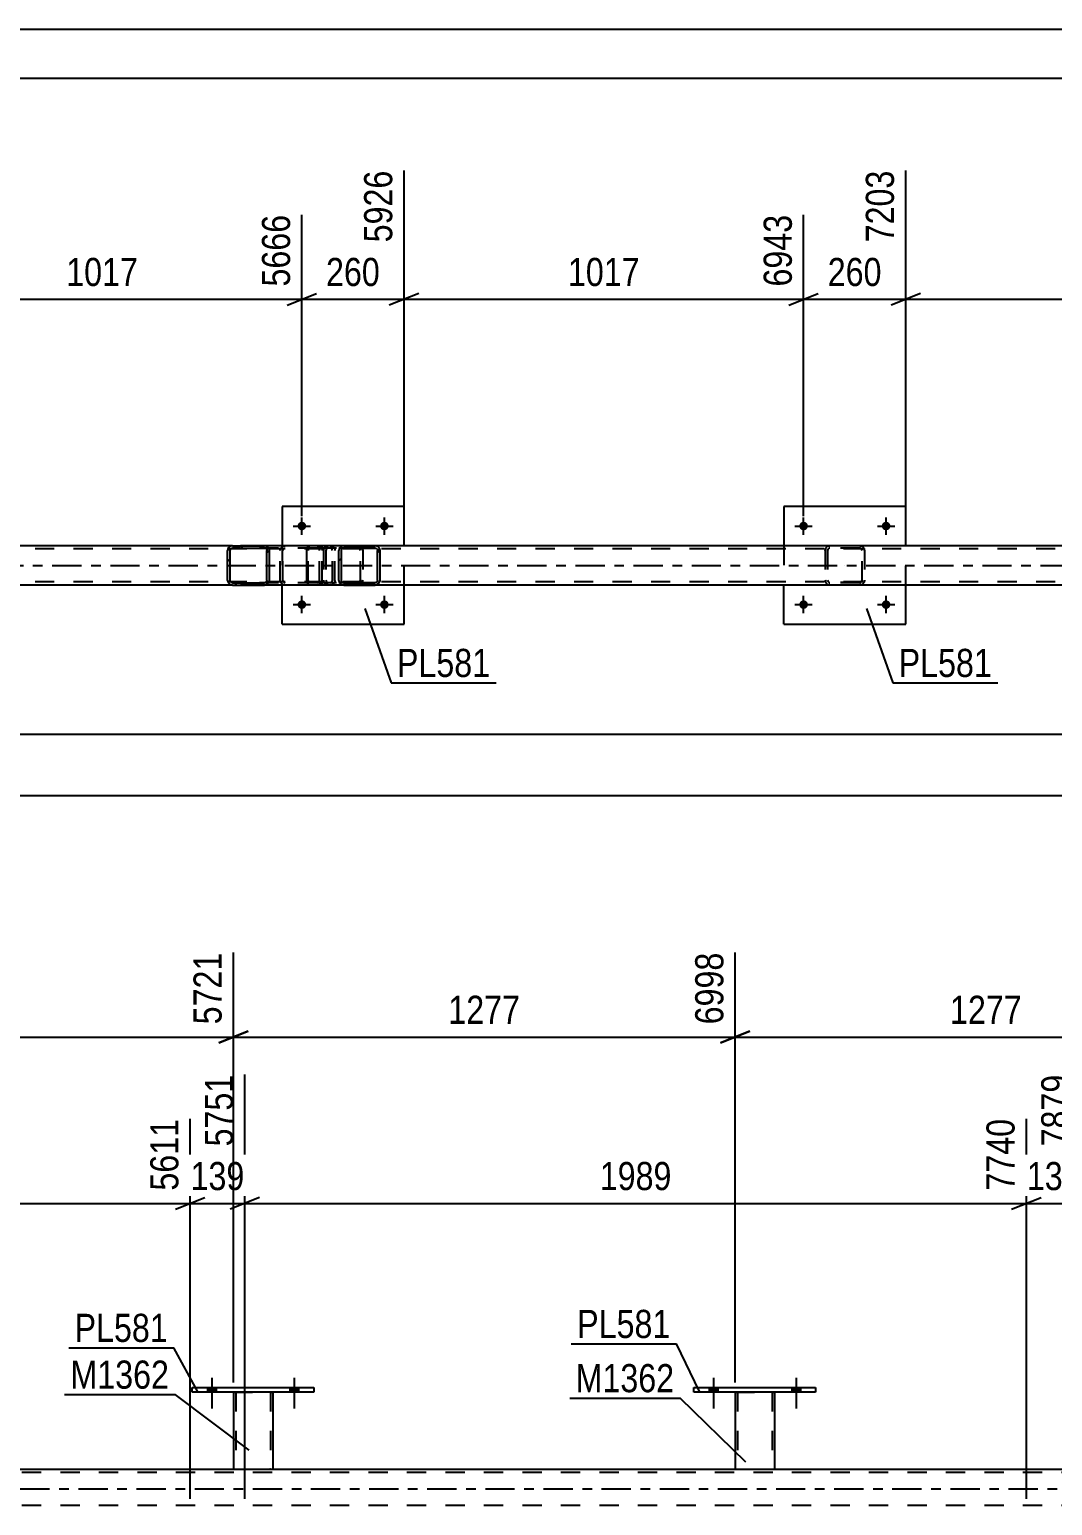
# Model space of a CAD drawing. Header units: millimetres. Extents: x 0 to 841, y 0 to 594.
# Drawn here: x 283.9 to 388, y 443.7 to 594 of the extents above; entities that cross this region are included whole.
import ezdxf

# ---------------------------------------------------------------- set-up
doc = ezdxf.new("R2010")
doc.units = ezdxf.units.MM
doc.linetypes.add('DXK_LINE_DOT2', pattern=[3.9198, 1.9599, -1.9599])
doc.linetypes.add('DXK_LINE_DOT3', pattern=[5.9187, 2.979, -0.9799, 0.9799, -0.9799])
doc.styles.add('Arial Narrow', font='ARIALN.TTF', dxfattribs={"height": 0.2})

# ---------------------------------------------------------------- blocks, each defined once
blk = doc.blocks.new('Unknown-318885124-1133')
at = {"color": 5, "linetype": 'Continuous'}
for p, q in [((841, 594), (0, 594)), ((836, 589), (5, 589))]:
    blk.add_line(p, q, dxfattribs=at)
blk = doc.blocks.new('Bolt-318885124-4451 - 4432')
at = {"linetype": 'Continuous'}
for points in [[(362.25, 543.44, -1), (363.13, 543.44, -1)], [(370.65, 543.44, -1), (371.53, 543.44, -1)]]:
    blk.add_hatch(color=1, dxfattribs=at).paths.add_polyline_path(points)
at = {"color": 1, "linetype": 'Continuous'}
for p, q in [((362.69, 542.56), (362.69, 544.32)), ((371.09, 542.56), (371.09, 544.32)), ((361.81, 543.44), (363.57, 543.44)), ((370.21, 543.44), (371.97, 543.44))]:
    blk.add_line(p, q, dxfattribs=at)
blk = doc.blocks.new('Bolt-318885124-4452 - 4432')
at = {"linetype": 'Continuous'}
for points in [[(362.25, 535.44, -1), (363.13, 535.44, -1)], [(370.65, 535.44, -1), (371.53, 535.44, -1)]]:
    blk.add_hatch(color=1, dxfattribs=at).paths.add_polyline_path(points)
at = {"color": 1, "linetype": 'Continuous'}
for p, q in [((361.81, 535.44), (363.57, 535.44)), ((362.69, 534.56), (362.69, 536.32)), ((370.21, 535.44), (371.97, 535.44)), ((371.09, 534.56), (371.09, 536.32))]:
    blk.add_line(p, q, dxfattribs=at)
blk = doc.blocks.new('Part-318885124-4517 - 4432')
at = {"color": 2, "linetype": 'Continuous'}
for p, q in [((373.09, 545.44), (360.69, 545.44)), ((360.69, 545.44), (360.69, 541.43)), ((373.09, 541.43), (373.09, 545.44)), ((360.69, 533.44), (360.69, 537.43)), ((373.09, 533.44), (373.09, 537.43)), ((360.69, 533.44), (373.09, 533.44))]:
    blk.add_line(p, q, dxfattribs=at)
at = {"color": 7, "linetype": 'DXK_LINE_DOT2'}
for p, q in [((360.69, 541.43), (360.69, 537.43)), ((373.09, 537.43), (373.09, 541.43))]:
    blk.add_line(p, q, dxfattribs=at)
blk = doc.blocks.new('Bolt-318885124-4453 - 4432')
at = {"linetype": 'Continuous'}
for points in [[(311.17, 543.44, -1), (312.05, 543.44, -1)], [(319.57, 543.44, -1), (320.45, 543.44, -1)]]:
    blk.add_hatch(color=1, dxfattribs=at).paths.add_polyline_path(points)
at = {"color": 1, "linetype": 'Continuous'}
for p, q in [((311.61, 542.56), (311.61, 544.32)), ((320.01, 542.56), (320.01, 544.32)), ((310.73, 543.44), (312.49, 543.44)), ((319.13, 543.44), (320.89, 543.44))]:
    blk.add_line(p, q, dxfattribs=at)
blk = doc.blocks.new('Bolt-318885124-4454 - 4432')
at = {"linetype": 'Continuous'}
for points in [[(311.17, 535.44, -1), (312.05, 535.44, -1)], [(319.57, 535.44, -1), (320.45, 535.44, -1)]]:
    blk.add_hatch(color=1, dxfattribs=at).paths.add_polyline_path(points)
at = {"color": 1, "linetype": 'Continuous'}
for p, q in [((310.73, 535.44), (312.49, 535.44)), ((311.61, 534.56), (311.61, 536.32)), ((319.13, 535.44), (320.89, 535.44)), ((320.01, 534.56), (320.01, 536.32))]:
    blk.add_line(p, q, dxfattribs=at)
blk = doc.blocks.new('Part-318885124-4534 - 4432')
at = {"color": 7, "linetype": 'DXK_LINE_DOT2'}
for p, q in [((748.94, 541.11), (84.96, 541.11)), ((319.07, 541.43), (304.56, 541.43)), ((748.94, 537.75), (84.96, 537.75)), ((319.07, 537.43), (304.56, 537.43))]:
    blk.add_line(p, q, dxfattribs=at)
at = {"color": 2, "linetype": 'Continuous'}
for p, q in [((304.56, 541.43), (233.93, 541.43)), ((389.7, 541.43), (319.07, 541.43)), ((304.56, 537.43), (233.93, 537.43)), ((389.7, 537.43), (319.07, 537.43))]:
    blk.add_line(p, q, dxfattribs=at)
at = {"color": 7, "linetype": 'DXK_LINE_DOT3'}
blk.add_line((84.96, 539.43), (748.94, 539.43), dxfattribs=at)
blk = doc.blocks.new('Part-318885124-4554 - 4432')
at = {"color": 7, "linetype": 'DXK_LINE_DOT2'}
for p, q in [((313.85, 541.14), (313.81, 540.96)), ((313.81, 540.96), (313.85, 541.14)), ((314.12, 541.13), (314.07, 541.05)), ((314.11, 541.4), (314.29, 541.44)), ((314.29, 541.43), (314.11, 541.4)), ((314.2, 541.18), (314.12, 541.13)), ((314.29, 541.2), (314.2, 541.18)), ((317.33, 541.2), (314.29, 541.2)), ((317.33, 541.44), (317.52, 541.4)), ((317.42, 541.18), (317.33, 541.2)), ((317.52, 541.4), (317.34, 541.43)), ((317.5, 541.13), (317.42, 541.18)), ((317.55, 541.05), (317.5, 541.13)), ((317.78, 541.12), (317.78, 541.14)), ((317.78, 541.14), (317.78, 541.12)), ((317.81, 540.96), (317.78, 541.12)), ((317.78, 541.12), (317.81, 540.96)), ((313.81, 540.96), (313.81, 537.92)), ((314.07, 541.05), (314.05, 540.96)), ((314.05, 540.96), (314.05, 537.92)), ((317.57, 540.96), (317.55, 541.05)), ((317.57, 537.92), (317.57, 540.96)), ((317.81, 540.96), (317.81, 537.92)), ((313.81, 537.92), (313.85, 537.73)), ((313.85, 537.73), (313.81, 537.92)), ((314.05, 537.92), (314.07, 537.82)), ((314.07, 537.82), (314.12, 537.75)), ((314.11, 537.47), (314.29, 537.44)), ((314.29, 537.44), (314.11, 537.47)), ((314.12, 537.75), (314.2, 537.69)), ((314.2, 537.69), (314.29, 537.68)), ((317.33, 537.68), (314.29, 537.68)), ((317.33, 537.44), (314.29, 537.44)), ((317.33, 537.68), (317.42, 537.69)), ((317.33, 537.44), (317.52, 537.47)), ((317.52, 537.47), (317.33, 537.44)), ((317.42, 537.69), (317.5, 537.75)), ((317.5, 537.75), (317.55, 537.82)), ((317.55, 537.82), (317.57, 537.92)), ((317.78, 537.73), (317.79, 537.82)), ((317.79, 537.82), (317.78, 537.73)), ((317.79, 537.82), (317.81, 537.92)), ((317.81, 537.92), (317.79, 537.82))]:
    blk.add_line(p, q, dxfattribs=at)
at = {"color": 2, "linetype": 'Continuous'}
for p, q in [((317.33, 541.44), (314.29, 541.44)), ((314.29, 541.44), (314.29, 541.43)), ((317.34, 541.43), (317.33, 541.44))]:
    blk.add_line(p, q, dxfattribs=at)
at = {"color": 7, "linetype": 'DXK_LINE_DOT3'}
blk.add_line((315.81, 539.44), (315.81, 539.44), dxfattribs=at)
at = {"color": 7, "linetype": 'DXK_LINE_DOT2'}
for centre, start, end in [((314.29, 540.96), 112.5, 157.5), ((314.29, 540.96), 112.5, 157.5), ((317.33, 540.96), 22.5, 67.5), ((317.33, 540.96), 22.5, 67.5), ((314.29, 537.92), 202.5, 247.5), ((314.29, 537.92), 202.5, 247.5), ((317.33, 537.92), 292.5, 337.5), ((317.33, 537.92), 292.5, 337.5)]:
    blk.add_arc(centre, 0.48, start, end, dxfattribs=at)
blk = doc.blocks.new('Part-318885124-4657 - 4432')
at = {"linetype": 'Continuous'}
h = blk.add_hatch(dxfattribs=at)
h.set_pattern_fill('', scale=0.7, style=0, pattern_type=0)
h.set_pattern_definition([(45, (319.5704, 540.955), (-1.5715, 1.5715), [])])
h.paths.add_polyline_path([(319.57, 537.91), (319.57, 540.95), (319.53, 541.14), (319.42, 541.29), (319.26, 541.4), (319.07, 541.43), (315.88, 541.43), (315.69, 541.4), (315.53, 541.29), (315.42, 541.14), (315.38, 540.95), (315.38, 537.91), (315.42, 537.73), (315.53, 537.58), (315.69, 537.47), (315.88, 537.43), (319.07, 537.43), (319.26, 537.47), (319.42, 537.58), (319.53, 537.73)])
h.paths.add_polyline_path([(319.25, 537.75), (319.16, 537.69), (319.07, 537.67), (315.88, 537.67), (315.79, 537.69), (315.71, 537.75), (315.65, 537.82), (315.63, 537.91), (315.63, 540.95), (315.65, 541.05), (315.71, 541.12), (315.79, 541.18), (315.88, 541.19), (319.07, 541.19), (319.16, 541.18), (319.25, 541.12), (319.3, 541.05), (319.32, 540.95), (319.32, 537.91), (319.3, 537.82)])
at = {"color": 2, "linetype": 'Continuous'}
for p, q in [((312.12, 540.95), (312.14, 541.14)), ((312.14, 541.14), (312.2, 541.29)), ((312.2, 541.29), (312.29, 541.4)), ((312.29, 541.4), (312.39, 541.43)), ((315.88, 541.43), (312.39, 541.43)), ((315.42, 541.14), (315.38, 540.95)), ((315.65, 541.05), (315.71, 541.12)), ((315.88, 541.43), (315.69, 541.4)), ((315.71, 541.12), (315.79, 541.18)), ((315.79, 541.18), (315.88, 541.19)), ((315.88, 541.43), (319.07, 541.43)), ((315.88, 541.19), (319.07, 541.19)), ((319.26, 541.4), (319.07, 541.43)), ((319.07, 541.19), (319.16, 541.18)), ((319.16, 541.18), (319.25, 541.12)), ((319.25, 541.12), (319.3, 541.05)), ((319.57, 540.95), (319.53, 541.14)), ((312.12, 537.91), (312.12, 540.95)), ((315.38, 537.91), (315.38, 540.95)), ((315.63, 540.95), (315.65, 541.05)), ((315.63, 537.91), (315.63, 540.95)), ((319.3, 541.05), (319.32, 540.95)), ((319.32, 537.91), (319.32, 540.95)), ((319.57, 537.91), (319.57, 540.95)), ((312.14, 537.73), (312.12, 537.91)), ((312.2, 537.58), (312.14, 537.73)), ((312.29, 537.47), (312.2, 537.58)), ((312.39, 537.43), (312.29, 537.47)), ((315.88, 537.43), (312.39, 537.43)), ((315.38, 537.91), (315.42, 537.73)), ((315.65, 537.82), (315.63, 537.91)), ((315.71, 537.75), (315.65, 537.82)), ((315.69, 537.47), (315.88, 537.43)), ((315.79, 537.69), (315.71, 537.75)), ((315.88, 537.67), (315.79, 537.69)), ((315.88, 537.67), (319.07, 537.67)), ((315.88, 537.43), (319.07, 537.43)), ((319.16, 537.69), (319.07, 537.67)), ((319.07, 537.43), (319.26, 537.47)), ((319.25, 537.75), (319.16, 537.69)), ((319.3, 537.82), (319.25, 537.75)), ((319.32, 537.91), (319.3, 537.82)), ((319.53, 537.73), (319.57, 537.91))]:
    blk.add_line(p, q, dxfattribs=at)
at = {"color": 7, "linetype": 'DXK_LINE_DOT2'}
for p, q in [((312.29, 541.12), (312.26, 541.05)), ((312.34, 541.18), (312.29, 541.12)), ((312.39, 541.19), (312.34, 541.18)), ((319.07, 541.19), (312.39, 541.19)), ((313.67, 541.19), (313.67, 541.43)), ((314.48, 541.43), (314.67, 541.4)), ((314.58, 541.18), (314.48, 541.19)), ((314.66, 541.12), (314.58, 541.18)), ((314.71, 541.05), (314.66, 541.12)), ((314.95, 541.14), (314.98, 540.95)), ((319.07, 541.43), (315.88, 541.43)), ((312.26, 541.05), (312.25, 540.95)), ((312.25, 537.91), (312.25, 540.95)), ((314.73, 540.95), (314.71, 541.05)), ((314.73, 537.91), (314.73, 540.95)), ((314.98, 537.91), (314.98, 540.95)), ((312.25, 537.91), (312.26, 537.82)), ((312.26, 537.82), (312.29, 537.75)), ((312.29, 537.75), (312.34, 537.69)), ((312.34, 537.69), (312.39, 537.67)), ((319.07, 537.67), (312.39, 537.67)), ((313.67, 537.43), (313.67, 537.67)), ((314.48, 537.67), (314.58, 537.69)), ((314.67, 537.47), (314.48, 537.43)), ((314.58, 537.69), (314.66, 537.75)), ((314.66, 537.75), (314.71, 537.82)), ((314.71, 537.82), (314.73, 537.91)), ((314.98, 537.91), (314.95, 537.73)), ((319.07, 537.43), (315.88, 537.43))]:
    blk.add_line(p, q, dxfattribs=at)
for centre, start, end in [((314.5, 540.94), 23.8494, 68.8059), ((314.5, 537.93), 291.1941, 336.1506)]:
    blk.add_arc(centre, 0.492, start, end, dxfattribs=at)
at = {"color": 2, "linetype": 'Continuous'}
for centre, start, end in [((315.87, 540.94), 111.1941, 156.1506), ((319.08, 540.94), 23.8494, 68.8059), ((315.87, 537.93), 203.8494, 248.8059), ((319.08, 537.93), 291.1941, 336.1506)]:
    blk.add_arc(centre, 0.492, start, end, dxfattribs=at)
blk = doc.blocks.new('Part-318885124-4512 - 4432')
at = {"color": 7, "linetype": 'DXK_LINE_DOT2'}
for p, q in [((364.92, 541.11), (364.89, 540.96)), ((364.89, 540.96), (364.92, 541.09)), ((364.93, 541.14), (364.92, 541.11)), ((364.92, 541.09), (364.93, 541.14)), ((365.2, 541.13), (365.15, 541.05)), ((365.19, 541.4), (365.37, 541.44)), ((365.37, 541.43), (365.19, 541.4)), ((365.28, 541.18), (365.2, 541.13)), ((365.37, 541.2), (365.28, 541.18)), ((368.41, 541.2), (365.37, 541.2)), ((368.41, 541.44), (368.6, 541.4)), ((368.5, 541.18), (368.41, 541.2)), ((368.6, 541.4), (368.42, 541.43)), ((368.58, 541.13), (368.5, 541.18)), ((368.63, 541.05), (368.58, 541.13)), ((368.86, 541.11), (368.86, 541.14)), ((368.86, 541.14), (368.87, 541.09)), ((368.89, 540.96), (368.86, 541.11)), ((368.87, 541.09), (368.89, 540.96)), ((364.89, 540.96), (364.89, 537.92)), ((365.15, 541.05), (365.13, 540.96)), ((365.13, 540.96), (365.13, 537.92)), ((368.65, 540.96), (368.63, 541.05)), ((368.65, 537.92), (368.65, 540.96)), ((368.89, 540.96), (368.89, 537.92)), ((364.89, 537.92), (364.91, 537.83)), ((364.91, 537.85), (364.89, 537.92)), ((364.93, 537.73), (364.91, 537.85)), ((364.91, 537.83), (364.93, 537.73)), ((365.13, 537.92), (365.15, 537.82)), ((365.15, 537.82), (365.2, 537.75)), ((365.19, 537.47), (365.37, 537.44)), ((365.37, 537.44), (365.19, 537.47)), ((365.2, 537.75), (365.28, 537.69)), ((365.28, 537.69), (365.37, 537.68)), ((368.41, 537.68), (365.37, 537.68)), ((368.41, 537.44), (365.37, 537.44)), ((368.41, 537.68), (368.5, 537.69)), ((368.41, 537.44), (368.6, 537.47)), ((368.6, 537.47), (368.41, 537.44)), ((368.5, 537.69), (368.58, 537.75)), ((368.58, 537.75), (368.63, 537.82)), ((368.63, 537.82), (368.65, 537.92)), ((368.88, 537.85), (368.86, 537.73)), ((368.86, 537.73), (368.88, 537.83)), ((368.88, 537.83), (368.89, 537.92)), ((368.89, 537.92), (368.88, 537.85))]:
    blk.add_line(p, q, dxfattribs=at)
at = {"color": 2, "linetype": 'Continuous'}
for p, q in [((368.41, 541.44), (365.37, 541.44)), ((365.37, 541.44), (365.37, 541.43)), ((368.42, 541.43), (368.41, 541.44))]:
    blk.add_line(p, q, dxfattribs=at)
at = {"color": 7, "linetype": 'DXK_LINE_DOT3'}
blk.add_line((366.89, 539.44), (366.89, 539.44), dxfattribs=at)
at = {"color": 7, "linetype": 'DXK_LINE_DOT2'}
for centre, start, end in [((365.37, 540.96), 112.5, 157.5), ((365.37, 540.96), 112.5, 157.5), ((368.41, 540.96), 22.5, 67.5), ((368.41, 540.96), 22.5, 67.5), ((365.37, 537.92), 202.5, 247.5), ((365.37, 537.92), 202.5, 247.5), ((368.41, 537.92), 292.5, 337.5), ((368.41, 537.92), 292.5, 337.5)]:
    blk.add_arc(centre, 0.48, start, end, dxfattribs=at)
blk = doc.blocks.new('Part-318885124-4559 - 4432')
at = {"color": 2, "linetype": 'Continuous'}
for p, q in [((322.01, 545.44), (309.61, 545.44)), ((309.61, 545.44), (309.61, 541.43)), ((322.01, 541.43), (322.01, 545.44)), ((309.61, 533.44), (309.61, 537.43)), ((322.01, 533.44), (322.01, 537.43)), ((309.61, 533.44), (322.01, 533.44))]:
    blk.add_line(p, q, dxfattribs=at)
at = {"color": 7, "linetype": 'DXK_LINE_DOT2'}
for p, q in [((309.61, 541.43), (309.61, 537.43)), ((322.01, 537.43), (322.01, 541.43))]:
    blk.add_line(p, q, dxfattribs=at)
blk = doc.blocks.new('Part-318885124-4654 - 4432')
at = {"linetype": 'Continuous'}
h = blk.add_hatch(dxfattribs=at)
h.set_pattern_fill('', scale=0.7, style=0, pattern_type=0)
h.set_pattern_definition([(45, (308.3097, 540.955), (-1.57154, 1.57154), [])])
h.paths.add_polyline_path([(308.31, 537.91), (308.31, 540.95), (308.27, 541.14), (308.16, 541.29), (307.99, 541.4), (307.8, 541.43), (304.56, 541.43), (304.37, 541.4), (304.2, 541.29), (304.09, 541.14), (304.05, 540.95), (304.05, 537.91), (304.09, 537.73), (304.2, 537.58), (304.37, 537.47), (304.56, 537.43), (307.8, 537.43), (307.99, 537.47), (308.16, 537.58), (308.27, 537.73)])
h.paths.add_polyline_path([(307.98, 537.75), (307.9, 537.69), (307.8, 537.67), (304.56, 537.67), (304.47, 537.69), (304.38, 537.75), (304.33, 537.82), (304.31, 537.91), (304.31, 540.95), (304.33, 541.05), (304.38, 541.12), (304.47, 541.18), (304.56, 541.19), (307.8, 541.19), (307.9, 541.18), (307.98, 541.12), (308.03, 541.05), (308.05, 540.95), (308.05, 537.91), (308.03, 537.82)])
at = {"color": 2, "linetype": 'Continuous'}
for p, q in [((304.09, 541.14), (304.05, 540.95)), ((304.33, 541.05), (304.38, 541.12)), ((304.56, 541.43), (304.37, 541.4)), ((304.38, 541.12), (304.47, 541.18)), ((304.47, 541.18), (304.56, 541.19)), ((304.56, 541.43), (307.8, 541.43)), ((304.56, 541.19), (307.8, 541.19)), ((312.39, 541.43), (307.8, 541.43)), ((307.99, 541.4), (307.8, 541.43)), ((307.8, 541.19), (307.9, 541.18)), ((307.9, 541.18), (307.98, 541.12)), ((307.98, 541.12), (308.03, 541.05)), ((308.31, 540.95), (308.27, 541.14)), ((304.05, 537.91), (304.05, 540.95)), ((304.31, 540.95), (304.33, 541.05)), ((304.31, 537.91), (304.31, 540.95)), ((308.03, 541.05), (308.05, 540.95)), ((308.05, 537.91), (308.05, 540.95)), ((308.31, 537.91), (308.31, 540.95)), ((304.05, 537.91), (304.09, 537.73)), ((304.33, 537.82), (304.31, 537.91)), ((304.38, 537.75), (304.33, 537.82)), ((304.37, 537.47), (304.56, 537.43)), ((304.47, 537.69), (304.38, 537.75)), ((304.56, 537.67), (304.47, 537.69)), ((304.56, 537.67), (307.8, 537.67)), ((304.56, 537.43), (307.8, 537.43)), ((307.9, 537.69), (307.8, 537.67)), ((307.8, 537.43), (307.99, 537.47)), ((312.39, 537.43), (307.8, 537.43)), ((307.98, 537.75), (307.9, 537.69)), ((308.03, 537.82), (307.98, 537.75)), ((308.05, 537.91), (308.03, 537.82)), ((308.27, 537.73), (308.31, 537.91))]:
    blk.add_line(p, q, dxfattribs=at)
at = {"color": 7, "linetype": 'DXK_LINE_DOT2'}
for p, q in [((307.8, 541.43), (304.56, 541.43)), ((313.16, 541.19), (304.56, 541.19)), ((309.41, 540.95), (309.45, 541.14)), ((309.74, 541.12), (309.68, 541.05)), ((309.72, 541.4), (309.92, 541.43)), ((309.74, 541.12), (309.76, 541.14)), ((309.76, 541.14), (309.82, 541.18)), ((309.82, 541.18), (309.92, 541.19)), ((313.16, 541.43), (312.39, 541.43)), ((313.16, 541.43), (313.35, 541.4)), ((313.25, 541.18), (313.16, 541.19)), ((313.34, 541.12), (313.25, 541.18)), ((313.39, 541.05), (313.34, 541.12)), ((313.63, 541.14), (313.67, 540.95)), ((309.41, 537.91), (309.41, 540.95)), ((309.68, 541.05), (309.66, 540.95)), ((309.66, 537.91), (309.66, 540.95)), ((313.41, 540.95), (313.39, 541.05)), ((313.41, 537.91), (313.41, 540.95)), ((313.67, 537.91), (313.67, 540.95)), ((313.16, 537.67), (304.56, 537.67)), ((307.8, 537.43), (304.56, 537.43)), ((309.45, 537.73), (309.41, 537.91)), ((309.66, 537.91), (309.68, 537.82)), ((309.68, 537.82), (309.74, 537.75)), ((309.92, 537.43), (309.72, 537.47)), ((309.74, 537.75), (309.76, 537.73)), ((309.76, 537.73), (309.82, 537.69)), ((309.82, 537.69), (309.92, 537.67)), ((313.16, 537.43), (312.39, 537.43)), ((313.16, 537.67), (313.25, 537.69)), ((313.35, 537.47), (313.16, 537.43)), ((313.25, 537.69), (313.34, 537.75)), ((313.34, 537.75), (313.39, 537.82)), ((313.39, 537.82), (313.41, 537.91)), ((313.67, 537.91), (313.63, 537.73))]:
    blk.add_line(p, q, dxfattribs=at)
at = {"color": 2, "linetype": 'Continuous'}
for centre, start, end in [((304.54, 540.93), 110.7583, 155.68), ((307.82, 540.93), 24.32, 69.2417), ((304.54, 537.94), 204.32, 249.2417), ((307.82, 537.94), 290.7583, 335.68)]:
    blk.add_arc(centre, 0.496, start, end, dxfattribs=at)
at = {"color": 7, "linetype": 'DXK_LINE_DOT2'}
for centre, start, end in [((309.9, 540.93), 110.7583, 155.68), ((313.17, 540.93), 24.32, 69.2417), ((309.9, 537.94), 204.32, 249.2417), ((313.17, 537.94), 290.7583, 335.68)]:
    blk.add_arc(centre, 0.496, start, end, dxfattribs=at)
blk = doc.blocks.new('Part-318885124-2104 - 2027')
at = {"color": 2, "linetype": 'Continuous'}
for p, q in [((304.64, 455.23), (304.64, 447.39)), ((308.64, 455.23), (308.64, 447.39)), ((304.64, 447.39), (308.64, 447.39))]:
    blk.add_line(p, q, dxfattribs=at)
at = {"color": 7, "linetype": 'DXK_LINE_DOT2'}
for p, q in [((304.64, 455.23), (308.64, 455.23)), ((304.64, 455.23), (304.64, 455.23)), ((304.64, 455.23), (304.64, 455.23)), ((304.88, 455.23), (304.88, 447.39)), ((308.4, 455.23), (308.4, 447.39)), ((308.64, 455.23), (308.64, 455.23)), ((308.64, 455.23), (308.64, 455.23)), ((308.38, 447.39), (308.34, 447.39)), ((308.34, 447.39), (308.38, 447.39)), ((308.4, 447.39), (308.38, 447.39)), ((308.38, 447.39), (308.4, 447.39))]:
    blk.add_line(p, q, dxfattribs=at)
blk = doc.blocks.new('Bolt-318885124-2135 - 2027')
at = {"linetype": 'Continuous'}
for points in [[(302, 455.23), (302.88, 455.23), (302.88, 455.71), (302, 455.71)], [(310.4, 455.23), (311.28, 455.23), (311.28, 455.71), (310.4, 455.71)]]:
    blk.add_hatch(color=1, dxfattribs=at).paths.add_polyline_path(points)
at = {"color": 1, "linetype": 'Continuous'}
for p, q in [((302, 455.71), (302, 455.23)), ((302.44, 456.71), (302.44, 453.59)), ((302.88, 455.71), (302.88, 455.23)), ((310.4, 455.71), (310.4, 455.23)), ((310.84, 456.71), (310.84, 453.59)), ((311.28, 455.71), (311.28, 455.23))]:
    blk.add_line(p, q, dxfattribs=at)
blk = doc.blocks.new('Bolt-318885124-2092 - 2027')
at = {"linetype": 'Continuous'}
for points in [[(353.08, 455.23), (353.96, 455.23), (353.96, 455.71), (353.08, 455.71)], [(361.48, 455.23), (362.36, 455.23), (362.36, 455.71), (361.48, 455.71)]]:
    blk.add_hatch(color=1, dxfattribs=at).paths.add_polyline_path(points)
at = {"color": 1, "linetype": 'Continuous'}
for p, q in [((353.08, 455.71), (353.08, 455.23)), ((353.52, 456.71), (353.52, 453.59)), ((353.96, 455.71), (353.96, 455.23)), ((361.48, 455.71), (361.48, 455.23)), ((361.92, 456.71), (361.92, 453.59)), ((362.36, 455.71), (362.36, 455.23))]:
    blk.add_line(p, q, dxfattribs=at)
blk = doc.blocks.new('Part-318885124-2109 - 2027')
at = {"color": 2, "linetype": 'Continuous'}
for p, q in [((300.44, 455.71), (312.84, 455.71)), ((300.44, 455.23), (300.44, 455.71)), ((312.84, 455.71), (312.84, 455.23)), ((312.84, 455.23), (300.44, 455.23))]:
    blk.add_line(p, q, dxfattribs=at)
blk = doc.blocks.new('Part-318885124-2114 - 2027')
at = {"color": 2, "linetype": 'Continuous'}
for p, q in [((355.72, 455.23), (355.72, 447.39)), ((359.72, 455.23), (359.72, 447.39)), ((355.72, 447.39), (359.72, 447.39))]:
    blk.add_line(p, q, dxfattribs=at)
at = {"color": 7, "linetype": 'DXK_LINE_DOT2'}
for p, q in [((355.72, 455.23), (359.72, 455.23)), ((355.72, 455.23), (355.72, 455.23)), ((355.72, 455.23), (355.72, 455.23)), ((355.96, 455.23), (355.96, 447.39)), ((359.48, 455.23), (359.48, 447.39)), ((359.72, 455.23), (359.72, 455.23)), ((359.72, 455.23), (359.72, 455.23)), ((359.42, 447.39), (359.46, 447.39)), ((359.42, 447.39), (359.46, 447.39)), ((359.46, 447.39), (359.48, 447.39)), ((359.46, 447.39), (359.48, 447.39))]:
    blk.add_line(p, q, dxfattribs=at)
blk = doc.blocks.new('Bolt-318885124-2136 - 2027')
at = {"linetype": 'Continuous'}
for points in [[(302, 455.23), (302.88, 455.23), (302.88, 455.71), (302, 455.71)], [(310.4, 455.23), (311.28, 455.23), (311.28, 455.71), (310.4, 455.71)]]:
    blk.add_hatch(color=1, dxfattribs=at).paths.add_polyline_path(points)
at = {"color": 1, "linetype": 'Continuous'}
for p, q in [((302, 455.71), (302, 455.23)), ((302.44, 456.71), (302.44, 453.59)), ((302.88, 455.71), (302.88, 455.23)), ((310.4, 455.71), (310.4, 455.23)), ((310.84, 456.71), (310.84, 453.59)), ((311.28, 455.71), (311.28, 455.23))]:
    blk.add_line(p, q, dxfattribs=at)
blk = doc.blocks.new('Part-318885124-2193 - 2027')
at = {"color": 2, "linetype": 'Continuous'}
for p, q in [((351.52, 455.71), (363.92, 455.71)), ((351.52, 455.23), (351.52, 455.71)), ((363.92, 455.71), (363.92, 455.23)), ((363.92, 455.23), (351.52, 455.23))]:
    blk.add_line(p, q, dxfattribs=at)
blk = doc.blocks.new('Part-318885124-2269 - 2027')
at = {"color": 2, "linetype": 'Continuous'}
blk.add_line((75.79, 447.39), (739.77, 447.39), dxfattribs=at)
at = {"color": 7, "linetype": 'DXK_LINE_DOT2'}
for p, q in [((739.77, 447.07), (75.79, 447.07)), ((739.77, 443.71), (75.79, 443.71))]:
    blk.add_line(p, q, dxfattribs=at)
at = {"color": 7, "linetype": 'DXK_LINE_DOT3'}
blk.add_line((75.79, 445.39), (739.77, 445.39), dxfattribs=at)
blk = doc.blocks.new('Bolt-318885124-2387 - 2027')
at = {"linetype": 'Continuous'}
for points in [[(353.08, 455.23), (353.96, 455.23), (353.96, 455.71), (353.08, 455.71)], [(361.48, 455.23), (362.36, 455.23), (362.36, 455.71), (361.48, 455.71)]]:
    blk.add_hatch(color=1, dxfattribs=at).paths.add_polyline_path(points)
at = {"color": 1, "linetype": 'Continuous'}
for p, q in [((353.08, 455.71), (353.08, 455.23)), ((353.52, 456.71), (353.52, 453.59)), ((353.96, 455.71), (353.96, 455.23)), ((361.48, 455.71), (361.48, 455.23)), ((361.92, 456.71), (361.92, 453.59)), ((362.36, 455.71), (362.36, 455.23))]:
    blk.add_line(p, q, dxfattribs=at)
blk = doc.blocks.new('StraightDimension-318885124-4816 - 4432')
at = {"color": 7, "linetype": 'Continuous'}
for p, q in [((322.01, 542.43), (322.01, 579.64)), ((362.69, 544.44), (362.69, 575.14)), ((323.51, 567.13), (320.51, 565.93)), ((361.19, 565.93), (364.19, 567.13)), ((322.01, 566.53), (362.69, 566.53))]:
    blk.add_line(p, q, dxfattribs=at)
at = {"color": 0, "linetype": 'Continuous'}
blk.add_wipeout([(362.09, 575.74), (357.89, 575.74), (357.89, 567.23), (362.09, 567.23)], dxfattribs=at)
at = {"color": 0}
blk.add_wipeout([(346.61, 567.28), (346.61, 571.48), (338.1, 571.48), (338.1, 567.28)], dxfattribs=at)
at = {"color": 3, "linetype": 'Continuous', "style": 'Arial Narrow'}
blk.add_text('6943', height=2.863, rotation=90.0002, dxfattribs=at).set_placement((361.49, 567.83))
at = {"color": 3, "style": 'Arial Narrow'}
blk.add_text('1017', height=2.863, dxfattribs=at).set_placement((338.7, 567.88))
blk = doc.blocks.new('StraightDimension-318885124-4790 - 4432')
at = {"color": 7, "linetype": 'Continuous'}
for p, q in [((270.93, 542.43), (270.93, 579.64)), ((311.61, 544.44), (311.61, 575.14)), ((272.43, 567.13), (269.43, 565.93)), ((310.11, 565.93), (313.11, 567.13)), ((270.93, 566.53), (311.61, 566.53))]:
    blk.add_line(p, q, dxfattribs=at)
at = {"color": 0, "linetype": 'Continuous'}
blk.add_wipeout([(311.01, 575.74), (306.81, 575.74), (306.81, 567.23), (311.01, 567.23)], dxfattribs=at)
at = {"color": 0}
blk.add_wipeout([(295.53, 567.28), (295.53, 571.48), (287.02, 571.48), (287.02, 567.28)], dxfattribs=at)
at = {"color": 3, "linetype": 'Continuous', "style": 'Arial Narrow'}
blk.add_text('5666', height=2.863, rotation=90.0002, dxfattribs=at).set_placement((310.41, 567.83))
at = {"color": 3, "style": 'Arial Narrow'}
blk.add_text('1017', height=2.863, dxfattribs=at).set_placement((287.62, 567.88))
blk = doc.blocks.new('StraightDimension-318885124-4803 - 4432')
at = {"color": 7, "linetype": 'Continuous'}
for p, q in [((322.01, 542.43), (322.01, 579.64)), ((311.61, 544.44), (311.61, 575.14)), ((310.11, 565.93), (313.11, 567.13)), ((323.51, 567.13), (320.51, 565.93)), ((311.61, 566.53), (322.01, 566.53))]:
    blk.add_line(p, q, dxfattribs=at)
at = {"color": 0}
blk.add_wipeout([(320.15, 567.28), (320.15, 571.48), (313.47, 571.48), (313.47, 567.28)], dxfattribs=at)
at = {"color": 3, "style": 'Arial Narrow'}
blk.add_text('260', height=2.863, dxfattribs=at).set_placement((314.07, 567.88))
at = {"color": 0, "linetype": 'Continuous'}
blk.add_wipeout([(321.41, 580.24), (317.21, 580.24), (317.21, 571.73), (321.41, 571.73)], dxfattribs=at)
at = {"color": 3, "linetype": 'Continuous', "style": 'Arial Narrow'}
blk.add_text('5926', height=2.863, rotation=90.0002, dxfattribs=at).set_placement((320.81, 572.33))
blk = doc.blocks.new('StraightDimension-318885124-4829 - 4432')
at = {"color": 7, "linetype": 'Continuous'}
for p, q in [((373.09, 542.43), (373.09, 579.64)), ((362.69, 544.44), (362.69, 575.14)), ((361.19, 565.93), (364.19, 567.13)), ((374.59, 567.13), (371.59, 565.93)), ((362.69, 566.53), (373.09, 566.53))]:
    blk.add_line(p, q, dxfattribs=at)
at = {"color": 0}
blk.add_wipeout([(371.23, 567.28), (371.23, 571.48), (364.55, 571.48), (364.55, 567.28)], dxfattribs=at)
at = {"color": 3, "style": 'Arial Narrow'}
blk.add_text('260', height=2.863, dxfattribs=at).set_placement((365.15, 567.88))
at = {"color": 0, "linetype": 'Continuous'}
blk.add_wipeout([(372.49, 580.24), (368.29, 580.24), (368.29, 571.73), (372.49, 571.73)], dxfattribs=at)
at = {"color": 3, "linetype": 'Continuous', "style": 'Arial Narrow'}
blk.add_text('7203', height=2.863, rotation=90.0002, dxfattribs=at).set_placement((371.89, 572.33))
blk = doc.blocks.new('StraightDimension-318885124-4842 - 4432')
at = {"color": 7, "linetype": 'Continuous'}
for p, q in [((373.09, 542.43), (373.09, 579.64)), ((413.77, 544.44), (413.77, 575.14)), ((374.59, 567.13), (371.59, 565.93)), ((412.27, 565.93), (415.27, 567.13)), ((373.09, 566.53), (413.77, 566.53))]:
    blk.add_line(p, q, dxfattribs=at)
at = {"color": 0, "linetype": 'Continuous'}
blk.add_wipeout([(413.17, 575.74), (408.97, 575.74), (408.97, 567.23), (413.17, 567.23)], dxfattribs=at)
at = {"color": 0}
blk.add_wipeout([(397.69, 567.28), (397.69, 571.48), (389.18, 571.48), (389.18, 567.28)], dxfattribs=at)
at = {"color": 3, "linetype": 'Continuous', "style": 'Arial Narrow'}
blk.add_text('8220', height=2.863, rotation=90.0002, dxfattribs=at).set_placement((412.57, 567.83))
at = {"color": 3, "style": 'Arial Narrow'}
blk.add_text('1017', height=2.863, dxfattribs=at).set_placement((389.78, 567.88))
blk = doc.blocks.new('StraightDimension-318885124-5060 - 4432')
at = {"color": 7, "linetype": 'Continuous'}
blk.add_line((84.32, 515.99), (791.5, 515.99), dxfattribs=at)
blk = doc.blocks.new('StraightDimension-318885124-5081 - 4432')
at = {"color": 7, "linetype": 'Continuous'}
blk.add_line((84.96, 522.25), (790.86, 522.25), dxfattribs=at)
blk = doc.blocks.new('StraightDimension-318885124-3347 - 2027')
at = {"color": 7, "linetype": 'Continuous'}
for p, q in [((253.56, 456.23), (253.56, 500.01)), ((304.64, 456.23), (304.64, 500.01)), ((255.06, 492), (252.06, 490.8)), ((303.14, 490.8), (306.14, 492)), ((253.56, 491.4), (304.64, 491.4))]:
    blk.add_line(p, q, dxfattribs=at)
at = {"color": 0, "linetype": 'Continuous'}
blk.add_wipeout([(304.04, 500.61), (299.84, 500.61), (299.84, 492.1), (304.04, 492.1)], dxfattribs=at)
at = {"color": 0}
blk.add_wipeout([(283.36, 492.15), (283.36, 496.35), (274.84, 496.35), (274.84, 492.15)], dxfattribs=at)
at = {"color": 3, "linetype": 'Continuous', "style": 'Arial Narrow'}
blk.add_text('5721', height=2.863, rotation=90.0002, dxfattribs=at).set_placement((303.44, 492.7))
at = {"color": 3, "style": 'Arial Narrow'}
blk.add_text('1277', height=2.863, dxfattribs=at).set_placement((275.44, 492.75))
blk = doc.blocks.new('StraightDimension-318885124-3297 - 2027')
at = {"color": 7, "linetype": 'Continuous'}
for p, q in [((355.72, 456.23), (355.72, 500.01)), ((406.8, 456.23), (406.8, 500.01)), ((357.22, 492), (354.22, 490.8)), ((405.3, 490.8), (408.3, 492)), ((355.72, 491.4), (406.8, 491.4))]:
    blk.add_line(p, q, dxfattribs=at)
at = {"color": 0, "linetype": 'Continuous'}
blk.add_wipeout([(406.2, 500.61), (402, 500.61), (402, 492.1), (406.2, 492.1)], dxfattribs=at)
at = {"color": 0}
blk.add_wipeout([(385.52, 492.15), (385.52, 496.35), (377, 496.35), (377, 492.15)], dxfattribs=at)
at = {"color": 3, "linetype": 'Continuous', "style": 'Arial Narrow'}
blk.add_text('8275', height=2.863, rotation=90.0002, dxfattribs=at).set_placement((405.6, 492.7))
at = {"color": 3, "style": 'Arial Narrow'}
blk.add_text('1277', height=2.863, dxfattribs=at).set_placement((377.6, 492.75))
blk = doc.blocks.new('StraightDimension-318885124-2939 - 2027')
at = {"color": 7, "linetype": 'Continuous'}
for p, q in [((220.68, 444.39), (220.68, 487.59)), ((300.24, 444.39), (300.24, 483.09)), ((222.18, 475.07), (219.18, 473.87)), ((298.74, 473.87), (301.74, 475.07)), ((220.68, 474.47), (300.24, 474.47))]:
    blk.add_line(p, q, dxfattribs=at)
at = {"color": 0, "linetype": 'Continuous'}
blk.add_wipeout([(299.64, 483.69), (295.44, 483.69), (295.44, 475.17), (299.64, 475.17)], dxfattribs=at)
at = {"color": 0}
blk.add_wipeout([(264.71, 475.22), (264.71, 479.42), (256.2, 479.42), (256.2, 475.22)], dxfattribs=at)
at = {"color": 3, "linetype": 'Continuous', "style": 'Arial Narrow'}
blk.add_text('5611', height=2.863, rotation=90.0002, dxfattribs=at).set_placement((299.04, 475.77))
at = {"color": 3, "style": 'Arial Narrow'}
blk.add_text('1989', height=2.863, dxfattribs=at).set_placement((256.8, 475.82))
blk = doc.blocks.new('StraightDimension-318885124-3099 - 2027')
at = {"color": 7, "linetype": 'Continuous'}
for p, q in [((305.81, 444.39), (305.81, 487.59)), ((385.37, 444.39), (385.37, 483.09)), ((307.31, 475.07), (304.31, 473.87)), ((383.87, 473.87), (386.87, 475.07)), ((305.81, 474.47), (385.37, 474.47))]:
    blk.add_line(p, q, dxfattribs=at)
at = {"color": 0, "linetype": 'Continuous'}
blk.add_wipeout([(384.77, 483.69), (380.57, 483.69), (380.57, 475.17), (384.77, 475.17)], dxfattribs=at)
at = {"color": 0}
blk.add_wipeout([(349.85, 475.22), (349.85, 479.42), (341.34, 479.42), (341.34, 475.22)], dxfattribs=at)
at = {"color": 3, "linetype": 'Continuous', "style": 'Arial Narrow'}
blk.add_text('7740', height=2.863, rotation=90.0002, dxfattribs=at).set_placement((384.17, 475.77))
at = {"color": 3, "style": 'Arial Narrow'}
blk.add_text('1989', height=2.863, dxfattribs=at).set_placement((341.94, 475.82))
blk = doc.blocks.new('StraightDimension-318885124-3118 - 2027')
at = {"color": 7, "linetype": 'Continuous'}
for p, q in [((390.95, 444.39), (390.95, 487.59)), ((385.37, 444.39), (385.37, 483.09)), ((383.87, 473.87), (386.87, 475.07)), ((392.45, 475.07), (389.45, 473.87)), ((385.37, 474.47), (390.95, 474.47))]:
    blk.add_line(p, q, dxfattribs=at)
at = {"color": 0}
blk.add_wipeout([(391.5, 475.22), (391.5, 479.42), (384.82, 479.42), (384.82, 475.22)], dxfattribs=at)
at = {"color": 3, "style": 'Arial Narrow'}
blk.add_text('139', height=2.863, dxfattribs=at).set_placement((385.42, 475.82))
at = {"color": 0, "linetype": 'Continuous'}
blk.add_wipeout([(390.35, 488.19), (386.15, 488.19), (386.15, 479.67), (390.35, 479.67)], dxfattribs=at)
at = {"color": 3, "linetype": 'Continuous', "style": 'Arial Narrow'}
blk.add_text('7879', height=2.863, rotation=90.0002, dxfattribs=at).set_placement((389.75, 480.27))
blk = doc.blocks.new('StraightDimension-318885124-3156 - 2027')
at = {"color": 7, "linetype": 'Continuous'}
for p, q in [((305.81, 444.39), (305.81, 487.59)), ((300.24, 444.39), (300.24, 483.09)), ((298.74, 473.87), (301.74, 475.07)), ((307.31, 475.07), (304.31, 473.87)), ((300.24, 474.47), (305.81, 474.47))]:
    blk.add_line(p, q, dxfattribs=at)
at = {"color": 0}
blk.add_wipeout([(306.37, 475.22), (306.37, 479.42), (299.68, 479.42), (299.68, 475.22)], dxfattribs=at)
at = {"color": 3, "style": 'Arial Narrow'}
blk.add_text('139', height=2.863, dxfattribs=at).set_placement((300.28, 475.82))
at = {"color": 0, "linetype": 'Continuous'}
blk.add_wipeout([(305.21, 488.19), (301.01, 488.19), (301.01, 479.67), (305.21, 479.67)], dxfattribs=at)
at = {"color": 3, "linetype": 'Continuous', "style": 'Arial Narrow'}
blk.add_text('5751', height=2.863, rotation=90.0002, dxfattribs=at).set_placement((304.61, 480.27))
blk = doc.blocks.new('StraightDimension-318885124-3287 - 2027')
at = {"color": 7, "linetype": 'Continuous'}
for p, q in [((304.64, 456.23), (304.64, 500.01)), ((355.72, 456.23), (355.72, 500.01)), ((306.14, 492), (303.14, 490.8)), ((354.22, 490.8), (357.22, 492)), ((304.64, 491.4), (355.72, 491.4))]:
    blk.add_line(p, q, dxfattribs=at)
at = {"color": 0, "linetype": 'Continuous'}
blk.add_wipeout([(355.12, 500.61), (350.92, 500.61), (350.92, 492.1), (355.12, 492.1)], dxfattribs=at)
at = {"color": 0}
blk.add_wipeout([(334.44, 492.15), (334.44, 496.35), (325.92, 496.35), (325.92, 492.15)], dxfattribs=at)
at = {"color": 3, "linetype": 'Continuous', "style": 'Arial Narrow'}
blk.add_text('6998', height=2.863, rotation=90.0002, dxfattribs=at).set_placement((354.52, 492.7))
at = {"color": 3, "style": 'Arial Narrow'}
blk.add_text('1277', height=2.863, dxfattribs=at).set_placement((326.52, 492.75))
blk = doc.blocks.new('Mark-318885124-4513 - 4432')
at = {"color": 0}
blk.add_wipeout([(381.88, 528.07), (381.88, 531.07), (372.37, 531.07), (372.37, 528.07)], dxfattribs=at)
blk.add_wipeout([(381.88, 528.07), (381.88, 531.07), (372.37, 531.07), (372.37, 528.07)], dxfattribs=at)
at = {"color": 30, "linetype": 'Continuous'}
for p, q in [((369.11, 535.06), (371.77, 527.47)), ((371.77, 527.47), (382.48, 527.47))]:
    blk.add_line(p, q, dxfattribs=at)
at = {"color": 3, "style": 'Arial Narrow'}
blk.add_text('PL581', height=2.863, dxfattribs=at).set_placement((372.37, 528.07))
blk = doc.blocks.new('Mark-318885124-4555 - 4432')
at = {"color": 0}
blk.add_wipeout([(330.8, 528.07), (330.8, 531.07), (321.29, 531.07), (321.29, 528.07)], dxfattribs=at)
blk.add_wipeout([(330.8, 528.07), (330.8, 531.07), (321.29, 531.07), (321.29, 528.07)], dxfattribs=at)
at = {"color": 30, "linetype": 'Continuous'}
for p, q in [((318.03, 535.06), (320.69, 527.47)), ((320.69, 527.47), (331.4, 527.47))]:
    blk.add_line(p, q, dxfattribs=at)
at = {"color": 3, "style": 'Arial Narrow'}
blk.add_text('PL581', height=2.863, dxfattribs=at).set_placement((321.29, 528.07))
blk = doc.blocks.new('Mark-318885124-2100 - 2027')
at = {"color": 0}
blk.add_wipeout([(298.1, 455.6), (298.1, 458.6), (288.05, 458.6), (288.05, 455.6)], dxfattribs=at)
blk.add_wipeout([(298.1, 455.6), (298.1, 458.6), (288.05, 458.6), (288.05, 455.6)], dxfattribs=at)
at = {"color": 30, "linetype": 'Continuous'}
for p in [(287.45, 455), (306.26, 449.34)]:
    blk.add_line(p, (298.7, 455), dxfattribs=at)
at = {"color": 3, "style": 'Arial Narrow'}
blk.add_text('M1362', height=2.863, dxfattribs=at).set_placement((288.05, 455.6))
blk = doc.blocks.new('Mark-318885124-2105 - 2027')
at = {"color": 0}
blk.add_wipeout([(297.97, 460.36), (297.97, 463.36), (288.47, 463.36), (288.47, 460.36)], dxfattribs=at)
blk.add_wipeout([(297.97, 460.36), (297.97, 463.36), (288.47, 463.36), (288.47, 460.36)], dxfattribs=at)
at = {"color": 30, "linetype": 'Continuous'}
for p in [(287.87, 459.76), (301, 455.36)]:
    blk.add_line(p, (298.57, 459.76), dxfattribs=at)
at = {"color": 3, "style": 'Arial Narrow'}
blk.add_text('PL581', height=2.863, dxfattribs=at).set_placement((288.47, 460.36))
blk = doc.blocks.new('Mark-318885124-2110 - 2027')
at = {"color": 0}
blk.add_wipeout([(349.53, 455.24), (349.53, 458.24), (339.48, 458.24), (339.48, 455.24)], dxfattribs=at)
blk.add_wipeout([(349.53, 455.24), (349.53, 458.24), (339.48, 458.24), (339.48, 455.24)], dxfattribs=at)
at = {"color": 30, "linetype": 'Continuous'}
for p in [(338.88, 454.64), (356.81, 448.12)]:
    blk.add_line(p, (350.13, 454.64), dxfattribs=at)
at = {"color": 3, "style": 'Arial Narrow'}
blk.add_text('M1362', height=2.863, dxfattribs=at).set_placement((339.48, 455.24))
blk = doc.blocks.new('Mark-318885124-2189 - 2027')
at = {"color": 0}
blk.add_wipeout([(349.15, 460.76), (349.15, 463.76), (339.64, 463.76), (339.64, 460.76)], dxfattribs=at)
blk.add_wipeout([(349.15, 460.76), (349.15, 463.76), (339.64, 463.76), (339.64, 460.76)], dxfattribs=at)
at = {"color": 30, "linetype": 'Continuous'}
for p in [(339.04, 460.16), (352.08, 455.32)]:
    blk.add_line(p, (349.75, 460.16), dxfattribs=at)
at = {"color": 3, "style": 'Arial Narrow'}
blk.add_text('PL581', height=2.863, dxfattribs=at).set_placement((339.64, 460.76))

msp = doc.modelspace()

# ---------------------------------------------------------------- block references
for name in ['Unknown-318885124-1133', 'Part-318885124-4559 - 4432', 'Bolt-318885124-4453 - 4432', 'Part-318885124-4517 - 4432', 'Bolt-318885124-4451 - 4432', 'Part-318885124-4534 - 4432', 'Part-318885124-4654 - 4432', 'Part-318885124-4657 - 4432', 'Part-318885124-4554 - 4432', 'Part-318885124-4512 - 4432', 'Bolt-318885124-4454 - 4432', 'Bolt-318885124-4452 - 4432', 'Part-318885124-2109 - 2027', 'Bolt-318885124-2135 - 2027', 'Bolt-318885124-2136 - 2027', 'Part-318885124-2193 - 2027', 'Bolt-318885124-2092 - 2027', 'Bolt-318885124-2387 - 2027', 'Part-318885124-2104 - 2027', 'Part-318885124-2114 - 2027', 'Part-318885124-2269 - 2027']:
    msp.add_blockref(name, (0, 0))

# ---------------------------------------------------------------- next in the draw order: block references
for name in ['StraightDimension-318885124-4790 - 4432', 'StraightDimension-318885124-4816 - 4432', 'StraightDimension-318885124-5060 - 4432', 'StraightDimension-318885124-3347 - 2027', 'StraightDimension-318885124-3297 - 2027']:
    msp.add_blockref(name, (0, 0))

# ---------------------------------------------------------------- next in the draw order: block references
for name in ['StraightDimension-318885124-4803 - 4432', 'StraightDimension-318885124-4829 - 4432', 'StraightDimension-318885124-5081 - 4432', 'StraightDimension-318885124-2939 - 2027', 'StraightDimension-318885124-3099 - 2027']:
    msp.add_blockref(name, (0, 0))

# ---------------------------------------------------------------- next in the draw order: block references
for name in ['StraightDimension-318885124-4842 - 4432', 'Mark-318885124-4555 - 4432', 'Mark-318885124-4513 - 4432', 'StraightDimension-318885124-3156 - 2027', 'StraightDimension-318885124-3118 - 2027']:
    msp.add_blockref(name, (0, 0))

# ---------------------------------------------------------------- next in the draw order: block references
msp.add_blockref('StraightDimension-318885124-3287 - 2027', (0, 0))

# ---------------------------------------------------------------- next in the draw order: block references
for name in ['Mark-318885124-2100 - 2027', 'Mark-318885124-2110 - 2027']:
    msp.add_blockref(name, (0, 0))

# ---------------------------------------------------------------- next in the draw order: block references
for name in ['Mark-318885124-2105 - 2027', 'Mark-318885124-2189 - 2027']:
    msp.add_blockref(name, (0, 0))

doc.saveas('drawing.dxf')
